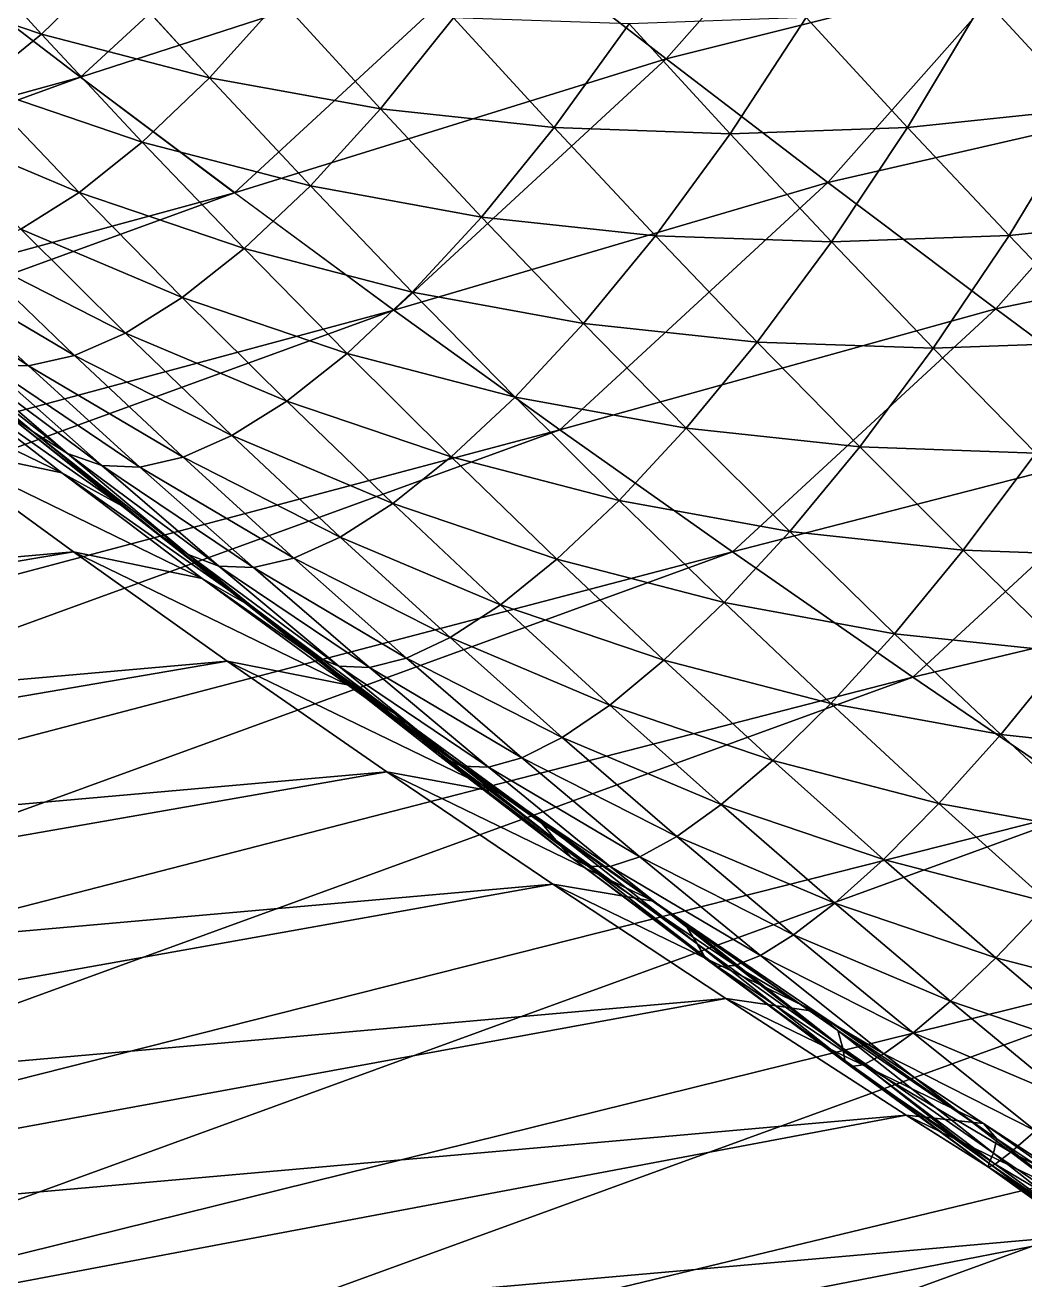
# Model space of a CAD drawing. Extents: x -232 to 179, y -162 to 161.
# Drawn here: x -55.43 to -19.84, y -111.15 to -66.49 of the extents above; entities that cross this region are included whole.
import ezdxf

# ---------------------------------------------------------------- set-up
doc = ezdxf.new("R2010")
doc.units = 0
doc.header["$MEASUREMENT"] = 0

msp = doc.modelspace()

# ---------------------------------------------------------------- linework, layer by layer
for points in [[(-58.724968, -64.30587, -562.2271), (-43.490345, -59.15490699999999, -555.7131), (-53.447872, -68.348434, -555.5182), (-53.447773, -68.34833499999999, -555.51807)], [(-38.14884, -63.37978399999999, -548.9182), (-53.447872, -68.348434, -555.5182), (-43.490345, -59.15490699999999, -555.7131), (-43.490246, -59.154808, -555.71295)], [(-38.14884, -63.37978399999999, -548.9182), (-25.85941, -60.05999, -541.3501), (-32.610516, -67.6874, -542.02563), (-32.610416, -67.6873, -542.0255)], [(-20.214905, -64.581085, -534.35547), (-32.610516, -67.6874, -542.02563), (-25.85941, -60.05999, -541.3501), (-25.85931, -60.05989, -541.35)], [(-58.39954399999999, -62.908005, -727.21454), (-60.70680600000001, -64.82324, -716.2802), (-54.843105, -66.815155, -720.68494), (-54.843006, -66.81505600000001, -720.6848)], [(-54.843105, -66.815155, -720.68494), (-52.427902, -64.457245, -731.4227), (-58.39954399999999, -62.908005, -727.21454), (-58.39944499999999, -62.907906, -727.2144)], [(-20.214905, -64.581085, -534.35547), (-8.826385499999999, -62.53571700000001, -526.42346), (-14.348602, -69.21670999999999, -527.2320599999999), (-14.348502, -69.21661, -527.23193)], [(-53.447872, -68.348434, -555.5182), (-38.14884, -63.37978399999999, -548.9182), (-47.977264, -72.4541, -548.7258), (-47.977165, -72.454, -548.7257)], [(-32.610516, -67.6874, -542.02563), (-47.977264, -72.4541, -548.7258), (-38.14884, -63.37978399999999, -548.9182), (-38.148743, -63.379684, -548.9181)], [(-53.447872, -68.348434, -555.5182), (-120.71172, -86.86426999999999, -540.9289), (-58.724968, -64.30587, -562.2271), (-58.72487, -64.30577, -562.227)], [(-52.427902, -64.457245, -731.4227), (-54.843105, -66.815155, -720.68494), (-48.86226, -68.36678, -724.8996), (-48.86216, -68.36668399999999, -724.8995)], [(-48.86226, -68.36678, -724.8996), (-46.348854, -65.563866, -735.434), (-52.427902, -64.457245, -731.4227), (-52.427803, -64.457146, -731.4226)], [(-32.610516, -67.6874, -542.02563), (-20.214905, -64.581085, -534.35547), (-26.859299, -72.08791, -535.0203), (-26.8592, -72.087814, -535.0202)], [(-14.348602, -69.21670999999999, -527.2320599999999), (-26.859299, -72.08791, -535.0203), (-20.214905, -64.581085, -534.35547), (-20.214806, -64.580986, -534.35535)], [(-17.668419, -69.46772, -742.8314), (-14.928993, -64.457756, -752.21265), (-21.282104, -65.55649, -749.3269), (-21.282005, -65.55639000000001, -749.3268)], [(-57.12334, -68.666084, -709.7478), (-54.843105, -66.815155, -720.68494), (-60.70680600000001, -64.82324, -716.2802), (-60.70670699999999, -64.82314000000001, -716.2801)], [(-46.348854, -65.563866, -735.434), (-48.86226, -68.36678, -724.8996), (-42.77383, -69.47511, -728.91705), (-42.77373, -69.47501, -728.91693)], [(-42.77383, -69.47511, -728.91705), (-40.176342, -66.22634000000001, -739.23987), (-46.348854, -65.563866, -735.434), (-46.348755, -65.56376999999999, -735.4339)], [(-24.018585, -70.1326, -739.696), (-21.282104, -65.55649, -749.3269), (-27.622496, -66.220345, -746.1963), (-27.622396, -66.22024499999999, -746.19617)], [(-21.282104, -65.55649, -749.3269), (-24.018585, -70.1326, -739.696), (-17.668419, -69.46772, -742.8314), (-17.66832, -69.46762, -742.8313)], [(-40.176342, -66.22634000000001, -739.23987), (-42.77383, -69.47511, -728.91705), (-36.591797, -70.13861, -732.72876), (-36.591698, -70.13851, -732.72864)], [(-36.591797, -70.13861, -732.72876), (-33.92769000000001, -66.44466, -742.83057), (-40.176342, -66.22634000000001, -739.23987), (-40.176243, -66.22624, -739.23975)], [(-33.92769000000001, -66.44466, -742.83057), (-36.591797, -70.13861, -732.72876), (-30.333506, -70.35726, -736.3251), (-30.333406, -70.35716, -736.32495)], [(-30.333506, -70.35726, -736.3251), (-27.622496, -66.220345, -746.1963), (-33.92769000000001, -66.44466, -742.83057), (-33.92759, -66.44456, -742.8304400000001)], [(-27.622496, -66.220345, -746.1963), (-30.333506, -70.35726, -736.3251), (-24.018585, -70.1326, -739.696), (-24.018486, -70.1325, -739.6958599999999)], [(-54.843105, -66.815155, -720.68494), (-57.12334, -68.666084, -709.7478), (-51.255142, -70.659515, -714.15594), (-51.255043, -70.65942, -714.1558)], [(-51.255142, -70.659515, -714.15594), (-48.86226, -68.36678, -724.8996), (-54.843105, -66.815155, -720.68494), (-54.843006, -66.81505600000001, -720.6848)], [(-47.977264, -72.4541, -548.7258), (-32.610516, -67.6874, -542.02563), (-42.2981, -76.63171, -541.83606), (-42.298, -76.63161, -541.83594)], [(-26.859299, -72.08791, -535.0203), (-42.2981, -76.63171, -541.83606), (-32.610516, -67.6874, -542.02563), (-32.610416, -67.6873, -542.0255)], [(-120.71172, -86.86426999999999, -540.9289), (-53.447872, -68.348434, -555.5182), (-114.70889, -90.642715, -534.4693), (-114.70879, -90.64262, -534.4692)], [(-47.977264, -72.4541, -548.7258), (-114.70889, -90.642715, -534.4693), (-53.447872, -68.348434, -555.5182), (-53.447773, -68.34833499999999, -555.51807)], [(-57.12334, -68.666084, -709.7478), (-59.24730699999999, -70.02275, -698.61755), (-53.4996, -72.4524, -703.21155), (-53.4995, -72.4523, -703.2114)], [(-53.4996, -72.4524, -703.21155), (-51.255142, -70.659515, -714.15594), (-57.12334, -68.666084, -709.7478), (-57.12324, -68.66598499999999, -709.7477)], [(-48.86226, -68.36678, -724.8996), (-51.255142, -70.659515, -714.15594), (-45.26969, -72.21234, -718.3738), (-45.269592, -72.21224000000001, -718.37366)], [(-45.26969, -72.21234, -718.3738), (-42.77383, -69.47511, -728.91705), (-48.86226, -68.36678, -724.8996), (-48.86216, -68.36668399999999, -724.8995)], [(-26.859299, -72.08791, -535.0203), (-14.348602, -69.21670999999999, -527.2320599999999), (-20.877174, -76.5927, -527.8854), (-20.877075, -76.5926, -527.88525)], [(-8.240631, -73.98024000000001, -519.9612400000001), (-20.877174, -76.5927, -527.8854), (-14.348602, -69.21670999999999, -527.2320599999999), (-14.348502, -69.21661, -527.23193)], [(-42.77383, -69.47511, -728.91705), (-45.26969, -72.21234, -718.3738), (-39.17658, -73.321526, -722.3944), (-39.17648, -73.32143, -722.3943)], [(-39.17658, -73.321526, -722.3944), (-36.591797, -70.13861, -732.72876), (-42.77383, -69.47511, -728.91705), (-42.77373, -69.47501, -728.91693)], [(-20.40692, -73.9795, -733.1816), (-17.668419, -69.46772, -742.8314), (-24.018585, -70.1326, -739.696), (-24.018486, -70.1325, -739.6958599999999)], [(-17.668419, -69.46772, -742.8314), (-20.40692, -73.9795, -733.1816), (-14.051868, -73.31413, -736.3194), (-14.051768, -73.31403, -736.3193)], [(-55.57445500000001, -73.75903000000001, -692.073), (-53.4996, -72.4524, -703.21155), (-59.24730699999999, -70.02275, -698.61755), (-59.24720799999999, -70.02265, -698.61743)], [(-36.591797, -70.13861, -732.72876), (-39.17658, -73.321526, -722.3944), (-32.98979600000001, -73.98553000000001, -726.20905), (-32.989697, -73.98543000000001, -726.2089)], [(-32.98979600000001, -73.98553000000001, -726.20905), (-30.333506, -70.35726, -736.3251), (-36.591797, -70.13861, -732.72876), (-36.591698, -70.13851, -732.72864)], [(-30.333506, -70.35726, -736.3251), (-32.98979600000001, -73.98553000000001, -726.20905), (-26.726694, -74.20435, -729.8081), (-26.726595, -74.204254, -729.808)], [(-26.726694, -74.20435, -729.8081), (-24.018585, -70.1326, -739.696), (-30.333506, -70.35726, -736.3251), (-30.333406, -70.35716, -736.32495)], [(-24.018585, -70.1326, -739.696), (-26.726694, -74.20435, -729.8081), (-20.40692, -73.9795, -733.1816), (-20.40682, -73.9794, -733.18146)], [(-51.255142, -70.659515, -714.15594), (-53.4996, -72.4524, -703.21155), (-47.6314, -74.44583, -707.6197), (-47.6313, -74.44573000000001, -707.6195700000001)], [(-47.6314, -74.44583, -707.6197), (-45.26969, -72.21234, -718.3738), (-51.255142, -70.659515, -714.15594), (-51.255043, -70.65942, -714.1558)], [(-45.26969, -72.21234, -718.3738), (-47.6314, -74.44583, -707.6197), (-41.64595, -75.99866, -711.8375), (-41.64585, -75.99856, -711.8374)], [(-41.64595, -75.99866, -711.8375), (-39.17658, -73.321526, -722.3944), (-45.26969, -72.21234, -718.3738), (-45.269592, -72.21224000000001, -718.37366)], [(-42.2981, -76.63171, -541.83606), (-26.859299, -72.08791, -535.0203), (-36.393745, -80.89081999999999, -534.83374), (-36.393646, -80.890724, -534.8336)], [(-20.877174, -76.5927, -527.8854), (-36.393745, -80.89081999999999, -534.83374), (-26.859299, -72.08791, -535.0203), (-26.8592, -72.087814, -535.0202)], [(-114.70889, -90.642715, -534.4693), (-47.977264, -72.4541, -548.7258), (-108.4439, -94.459305, -527.9499), (-108.4438, -94.45920600000001, -527.9497700000001)], [(-42.2981, -76.63171, -541.83606), (-108.4439, -94.459305, -527.9499), (-47.977264, -72.4541, -548.7258), (-47.977165, -72.454, -548.7257)], [(-53.4996, -72.4524, -703.21155), (-55.57445500000001, -73.75903000000001, -692.073), (-49.83117, -76.186806, -696.66345), (-49.83107, -76.18670999999999, -696.6633)], [(-49.83117, -76.186806, -696.66345), (-47.6314, -74.44583, -707.6197), (-53.4996, -72.4524, -703.21155), (-53.4995, -72.4523, -703.2114)], [(-39.17658, -73.321526, -722.3944), (-41.64595, -75.99866, -711.8375), (-35.552837, -77.10784, -715.85815), (-35.55274, -77.10774, -715.85803)], [(-35.552837, -77.10784, -715.85815), (-32.98979600000001, -73.98553000000001, -726.20905), (-39.17658, -73.321526, -722.3944), (-39.17648, -73.32143, -722.3943)], [(-16.783175, -77.765816, -726.6453), (-14.051868, -73.31413, -736.3194), (-20.40692, -73.9795, -733.1816), (-20.40682, -73.9794, -733.18146)], [(-55.57445500000001, -73.75903000000001, -692.073), (-57.468086, -74.59634399999999, -680.74347), (-51.847942, -77.44969, -685.5122), (-51.847843, -77.44959, -685.5121)], [(-51.847942, -77.44969, -685.5122), (-49.83117, -76.186806, -696.66345), (-55.57445500000001, -73.75903000000001, -692.073), (-55.57435600000001, -73.758934, -692.0729)], [(-32.98979600000001, -73.98553000000001, -726.20905), (-35.552837, -77.10784, -715.85815), (-29.366053, -77.77184, -719.6728), (-29.365953, -77.77174000000001, -719.67267)], [(-29.366053, -77.77184, -719.6728), (-26.726694, -74.20435, -729.8081), (-32.98979600000001, -73.98553000000001, -726.20905), (-32.989697, -73.98543000000001, -726.2089)], [(-23.10295, -77.99067, -723.27185), (-20.40692, -73.9795, -733.1816), (-26.726694, -74.20435, -729.8081), (-26.726595, -74.204254, -729.808)], [(-20.40692, -73.9795, -733.1816), (-23.10295, -77.99067, -723.27185), (-16.783175, -77.765816, -726.6453), (-16.783075, -77.76572, -726.6452)], [(-20.877174, -76.5927, -527.8854), (-8.240631, -73.98024000000001, -519.9612400000001), (-14.643723, -81.21446, -520.602), (-14.643622, -81.21436, -520.60187)], [(-47.6314, -74.44583, -707.6197), (-49.83117, -76.186806, -696.66345), (-43.96747, -78.17872, -701.0682400000001), (-43.96737, -78.17862, -701.0681)], [(-43.96747, -78.17872, -701.0682400000001), (-41.64595, -75.99866, -711.8375), (-47.6314, -74.44583, -707.6197), (-47.6313, -74.44573000000001, -707.6195700000001)], [(-26.726694, -74.20435, -729.8081), (-29.366053, -77.77184, -719.6728), (-23.10295, -77.99067, -723.27185), (-23.10285, -77.99056999999999, -723.2717)], [(-56.76023000000001, -78.565186, -650.8907), (-55.29984, -78.61581, -662.6332), (-60.741985, -74.947525, -657.4911), (-60.741886, -74.94742600000001, -657.4909700000001)], [(-59.18268199999999, -74.98451999999999, -669.22046), (-60.741985, -74.947525, -657.4911), (-55.29984, -78.61581, -662.6332), (-55.29974, -78.61570999999999, -662.63306)], [(-57.468086, -74.59634399999999, -680.74347), (-59.18268199999999, -74.98451999999999, -669.22046), (-53.670162, -78.2523, -674.1695599999999), (-53.670063, -78.2522, -674.16943)], [(-55.29984, -78.61581, -662.6332), (-53.670162, -78.2523, -674.1695599999999), (-59.18268199999999, -74.98451999999999, -669.22046), (-59.18258299999999, -74.98442, -669.2203400000001)], [(-53.670162, -78.2523, -674.1695599999999), (-51.847942, -77.44969, -685.5122), (-57.468086, -74.59634399999999, -680.74347), (-57.467987, -74.596245, -680.74335)], [(-56.613018, -79.927925, -607.2494), (-55.13758000000001, -80.9707, -619.966), (-61.110847, -76.269646, -613.9312), (-61.11075, -76.26955, -613.9311)], [(-59.4731, -77.34749599999999, -626.63605), (-61.110847, -76.269646, -613.9312), (-55.13758000000001, -80.9707, -619.966), (-55.13748, -80.97060400000001, -619.9659)], [(-49.83117, -76.186806, -696.66345), (-51.847942, -77.44969, -685.5122), (-46.1135, -79.87373000000001, -690.09564), (-46.1134, -79.873634, -690.0955)], [(-46.1135, -79.87373000000001, -690.09564), (-43.96747, -78.17872, -701.0682400000001), (-49.83117, -76.186806, -696.66345), (-49.83107, -76.18670999999999, -696.6633)], [(-41.64595, -75.99866, -711.8375), (-43.96747, -78.17872, -701.0682400000001), (-37.986618, -79.73035, -705.2828400000001), (-37.98652, -79.73025, -705.2827)], [(-37.986618, -79.73035, -705.2828400000001), (-35.552837, -77.10784, -715.85815), (-41.64595, -75.99866, -711.8375), (-41.64585, -75.99856, -711.8374)], [(-108.4439, -94.459305, -527.9499), (-42.2981, -76.63171, -541.83606), (-101.89844, -98.32163, -521.3577), (-101.89834, -98.32153000000001, -521.3576)], [(-36.393745, -80.89081999999999, -534.83374), (-101.89844, -98.32163, -521.3577), (-42.2981, -76.63171, -541.83606), (-42.298, -76.63161, -541.83594)], [(-36.393745, -80.89081999999999, -534.83374), (-20.877174, -76.5927, -527.8854), (-30.245422, -85.242165, -527.702), (-30.245323, -85.242065, -527.7019)], [(-14.643723, -81.21446, -520.602), (-30.245422, -85.242165, -527.702), (-20.877174, -76.5927, -527.8854), (-20.877075, -76.5926, -527.88525)], [(-35.552837, -77.10784, -715.85815), (-37.986618, -79.73035, -705.2828400000001), (-31.898191, -80.83868000000001, -709.30035), (-31.898092, -80.83858000000001, -709.3002299999999)], [(-31.898191, -80.83868000000001, -709.30035), (-29.366053, -77.77184, -719.6728), (-35.552837, -77.10784, -715.85815), (-35.55274, -77.10774, -715.85803)], [(-58.982986, -81.39990999999999, -571.9863), (-54.11489, -82.43172, -587.05664), (-64.0827, -77.594536, -578.72833), (-64.0826, -77.59444, -578.7282)], [(-58.951252, -78.702896, -593.80896), (-64.0827, -77.594536, -578.72833), (-54.11489, -82.43172, -587.05664), (-54.11479, -82.43162, -587.0565)], [(-55.13758000000001, -80.9707, -619.966), (-53.91605999999999, -81.73326999999999, -632.2575), (-59.4731, -77.34749599999999, -626.63605), (-59.473, -77.3474, -626.6359)], [(-58.110023, -78.1301, -638.9125), (-59.4731, -77.34749599999999, -626.63605), (-53.91605999999999, -81.73326999999999, -632.2575), (-53.915962, -81.73317, -632.2574)], [(-51.847942, -77.44969, -685.5122), (-53.670162, -78.2523, -674.1695599999999), (-48.06307, -81.09903, -678.92725), (-48.06297, -81.09893000000001, -678.9271)], [(-48.06307, -81.09903, -678.92725), (-46.1135, -79.87373000000001, -690.09564), (-51.847942, -77.44969, -685.5122), (-51.847843, -77.44959, -685.5121)], [(-53.91605999999999, -81.73326999999999, -632.2575), (-52.69074200000001, -82.162094, -644.25256), (-58.110023, -78.1301, -638.9125), (-58.109924, -78.13, -638.91235)], [(-56.76023000000001, -78.565186, -650.8907), (-58.110023, -78.1301, -638.9125), (-52.69074200000001, -82.162094, -644.25256), (-52.69064300000001, -82.16199499999999, -644.2524400000001)], [(-29.366053, -77.77184, -719.6728), (-31.898191, -80.83868000000001, -709.30035), (-25.716158, -81.502174, -713.1120599999999), (-25.716059, -81.502075, -713.11194)], [(-25.716158, -81.502174, -713.1120599999999), (-23.10295, -77.99067, -723.27185), (-29.366053, -77.77184, -719.6728), (-29.365953, -77.77174000000001, -719.67267)], [(-23.10295, -77.99067, -723.27185), (-25.716158, -81.502174, -713.1120599999999), (-19.457867, -81.720825, -716.7084), (-19.457767, -81.720726, -716.70825)], [(-19.457867, -81.720825, -716.7084), (-16.783175, -77.765816, -726.6453), (-23.10295, -77.99067, -723.27185), (-23.10285, -77.99056999999999, -723.2717)], [(-52.69074200000001, -82.162094, -644.25256), (-51.33943, -82.21908, -656.0127), (-56.76023000000001, -78.565186, -650.8907), (-56.76013, -78.56509, -650.8905599999999)], [(-55.29984, -78.61581, -662.6332), (-56.76023000000001, -78.565186, -650.8907), (-51.33943, -82.21908, -656.0127), (-51.339333, -82.21898, -656.0126)], [(-53.670162, -78.2523, -674.1695599999999), (-55.29984, -78.61581, -662.6332), (-49.80447, -81.87340999999999, -667.5669), (-49.80437, -81.87331400000001, -667.5668)], [(-49.80447, -81.87340999999999, -667.5669), (-48.06307, -81.09903, -678.92725), (-53.670162, -78.2523, -674.1695599999999), (-53.670063, -78.2522, -674.16943)], [(-43.96747, -78.17872, -701.0682400000001), (-46.1135, -79.87373000000001, -690.09564), (-40.258835, -81.86256999999999, -694.4936), (-40.258736, -81.86247, -694.49347)], [(-40.258835, -81.86256999999999, -694.4936), (-37.986618, -79.73035, -705.2828400000001), (-43.96747, -78.17872, -701.0682400000001), (-43.96737, -78.17862, -701.0681)], [(-54.11489, -82.43172, -587.05664), (-51.983463, -83.59566, -600.5062), (-58.951252, -78.702896, -593.80896), (-58.95115300000001, -78.7028, -593.80884)], [(-56.613018, -79.927925, -607.2494), (-58.951252, -78.702896, -593.80896), (-51.983463, -83.59566, -600.5062), (-51.983364, -83.59555999999999, -600.5061)], [(-51.33943, -82.21908, -656.0127), (-49.80447, -81.87340999999999, -667.5669), (-55.29984, -78.61581, -662.6332), (-55.29974, -78.61570999999999, -662.63306)], [(-51.983463, -83.59566, -600.5062), (-50.684147, -84.59404, -613.2394), (-56.613018, -79.927925, -607.2494), (-56.61292, -79.927826, -607.24927)], [(-55.13758000000001, -80.9707, -619.966), (-56.613018, -79.927925, -607.2494), (-50.684147, -84.59404, -613.2394), (-50.684048, -84.59394, -613.23926)], [(-46.1135, -79.87373000000001, -690.09564), (-48.06307, -81.09903, -678.92725), (-42.341927, -83.51745, -683.5), (-42.341827, -83.51735, -683.4999)], [(-42.341927, -83.51745, -683.5), (-40.258835, -81.86256999999999, -694.4936), (-46.1135, -79.87373000000001, -690.09564), (-46.1134, -79.873634, -690.0955)], [(-37.986618, -79.73035, -705.2828400000001), (-40.258835, -81.86256999999999, -694.4936), (-34.287193, -83.41181, -698.7017), (-34.287094, -83.41171, -698.7016)], [(-34.287193, -83.41181, -698.7017), (-31.898191, -80.83868000000001, -709.30035), (-37.986618, -79.73035, -705.2828400000001), (-37.98652, -79.73025, -705.2827)], [(-31.898191, -80.83868000000001, -709.30035), (-34.287193, -83.41181, -698.7017), (-28.208149, -84.51843000000001, -702.7130000000001), (-28.20805, -84.51833, -702.7129)], [(-28.208149, -84.51843000000001, -702.7130000000001), (-25.716158, -81.502174, -713.1120599999999), (-31.898191, -80.83868000000001, -709.30035), (-31.898092, -80.83858000000001, -709.3002299999999)], [(-101.89844, -98.32163, -521.3577), (-36.393745, -80.89081999999999, -534.83374), (-95.05185, -102.237854, -514.6792), (-95.05175, -102.237755, -514.6791)], [(-30.245422, -85.242165, -527.702), (-95.05185, -102.237854, -514.6792), (-36.393745, -80.89081999999999, -534.83374), (-36.393646, -80.890724, -534.8336)], [(-50.684147, -84.59404, -613.2394), (-49.61667, -85.32796, -625.5509), (-55.13758000000001, -80.9707, -619.966), (-55.13748, -80.97060400000001, -619.9659)], [(-53.91605999999999, -81.73326999999999, -632.2575), (-55.13758000000001, -80.9707, -619.966), (-49.61667, -85.32796, -625.5509), (-49.61657, -85.32786, -625.5508)], [(-48.06307, -81.09903, -678.92725), (-49.80447, -81.87340999999999, -667.5669), (-44.214817, -84.71128, -672.30975), (-44.214718, -84.71118, -672.30963)], [(-44.214817, -84.71128, -672.30975), (-42.341927, -83.51745, -683.5), (-48.06307, -81.09903, -678.92725), (-48.06297, -81.09893000000001, -678.9271)], [(-30.245422, -85.242165, -527.702), (-14.643723, -81.21446, -520.602), (-23.831932, -89.69768499999999, -520.4221), (-23.831833, -89.697586, -520.422)], [(-8.136055, -85.96736, -513.1493), (-23.831932, -89.69768499999999, -520.4221), (-14.643723, -81.21446, -520.602), (-14.643622, -81.21436, -520.60187)], [(-58.982986, -81.39990999999999, -571.9863), (-114.70889, -90.642685, -534.4693), (-53.70286, -85.24233000000001, -565.1631), (-53.702763, -85.24223, -565.16296)], [(-53.70286, -85.24233000000001, -565.1631), (-49.1202, -86.18611, -580.2268), (-58.982986, -81.39990999999999, -571.9863), (-58.982887, -81.39981, -571.9862)], [(-54.11489, -82.43172, -587.05664), (-58.982986, -81.39990999999999, -571.9863), (-49.1202, -86.18611, -580.2268), (-49.120102, -86.18601, -580.2267)], [(-49.61667, -85.32796, -625.5509), (-48.52718400000001, -85.742645, -637.5677), (-53.91605999999999, -81.73326999999999, -632.2575), (-53.915962, -81.73317, -632.2574)], [(-52.69074200000001, -82.162094, -644.25256), (-53.91605999999999, -81.73326999999999, -632.2575), (-48.52718400000001, -85.742645, -637.5677), (-48.527084, -85.74254599999999, -637.56757)], [(-25.716158, -81.502174, -713.1120599999999), (-28.208149, -84.51843000000001, -702.7130000000001), (-22.03563, -85.18091, -706.51886), (-22.03553, -85.18081, -706.5187400000001)], [(-22.03563, -85.18091, -706.51886), (-19.457867, -81.720825, -716.7084), (-25.716158, -81.502174, -713.1120599999999), (-25.716059, -81.502075, -713.11194)], [(-19.457867, -81.720825, -716.7084), (-22.03563, -85.18091, -706.51886), (-15.786981, -85.39922, -710.1096), (-15.7868805, -85.399124, -710.1095)], [(-48.52718400000001, -85.742645, -637.5677), (-47.295692, -85.79862, -649.3502), (-52.69074200000001, -82.162094, -644.25256), (-52.69064300000001, -82.16199499999999, -644.2524400000001)], [(-51.33943, -82.21908, -656.0127), (-52.69074200000001, -82.162094, -644.25256), (-47.295692, -85.79862, -649.3502), (-47.295593, -85.79852, -649.3501)], [(-49.80447, -81.87340999999999, -667.5669), (-51.33943, -82.21908, -656.0127), (-45.86561, -85.46391, -660.92706), (-45.86551, -85.46381, -660.9269400000001)], [(-45.86561, -85.46391, -660.92706), (-44.214817, -84.71128, -672.30975), (-49.80447, -81.87340999999999, -667.5669), (-49.80437, -81.87331400000001, -667.5668)], [(-40.258835, -81.86256999999999, -694.4936), (-42.341927, -83.51745, -683.5), (-36.500843, -85.50166999999999, -687.88776), (-36.500744, -85.50157, -687.88763)], [(-36.500843, -85.50166999999999, -687.88776), (-34.287193, -83.41181, -698.7017), (-40.258835, -81.86256999999999, -694.4936), (-40.258736, -81.86247, -694.49347)], [(-49.1202, -86.18611, -580.2268), (-47.21289, -87.27828000000001, -593.6907), (-54.11489, -82.43172, -587.05664), (-54.11479, -82.43162, -587.0565)], [(-51.983463, -83.59566, -600.5062), (-54.11489, -82.43172, -587.05664), (-47.21289, -87.27828000000001, -593.6907), (-47.21279000000001, -87.27818, -593.69055)], [(-47.295692, -85.79862, -649.3502), (-45.86561, -85.46391, -660.92706), (-51.33943, -82.21908, -656.0127), (-51.339333, -82.21898, -656.0126)], [(-42.341927, -83.51745, -683.5), (-44.214817, -84.71128, -672.30975), (-38.511475, -87.12217, -676.8683), (-38.511375, -87.12207, -676.86816)], [(-38.511475, -87.12217, -676.8683), (-36.500843, -85.50166999999999, -687.88776), (-42.341927, -83.51745, -683.5), (-42.341827, -83.51735, -683.4999)], [(-34.287193, -83.41181, -698.7017), (-36.500843, -85.50166999999999, -687.88776), (-30.543056, -87.047325, -692.0862), (-30.542957, -87.047226, -692.08606)], [(-30.543056, -87.047325, -692.0862), (-28.208149, -84.51843000000001, -702.7130000000001), (-34.287193, -83.41181, -698.7017), (-34.287094, -83.41171, -698.7016)], [(-47.21289, -87.27828000000001, -593.6907), (-46.10445, -88.222534, -606.4458), (-51.983463, -83.59566, -600.5062), (-51.983364, -83.59555999999999, -600.5061)], [(-50.684147, -84.59404, -613.2394), (-51.983463, -83.59566, -600.5062), (-46.10445, -88.222534, -606.4458), (-46.10435, -88.222435, -606.4457)], [(-46.10445, -88.222534, -606.4458), (-45.204258, -88.918915, -618.7828), (-50.684147, -84.59404, -613.2394), (-50.684048, -84.59394, -613.23926)], [(-49.61667, -85.32796, -625.5509), (-50.684147, -84.59404, -613.2394), (-45.204258, -88.918915, -618.7828), (-45.20415999999999, -88.918816, -618.78265)], [(-44.214817, -84.71128, -672.30975), (-45.86561, -85.46391, -660.92706), (-40.297874, -88.29066, -665.6513), (-40.297775, -88.29056, -665.6512)], [(-40.297874, -88.29066, -665.6513), (-38.511475, -87.12217, -676.8683), (-44.214817, -84.71128, -672.30975), (-44.214718, -84.71118, -672.30963)], [(-28.208149, -84.51843000000001, -702.7130000000001), (-30.543056, -87.047325, -692.0862), (-24.478107, -88.15137, -696.08813), (-24.478008, -88.15127, -696.0880000000001)], [(-24.478107, -88.15137, -696.08813), (-22.03563, -85.18091, -706.51886), (-28.208149, -84.51843000000001, -702.7130000000001), (-28.20805, -84.51833, -702.7129)], [(-108.4439, -94.459274, -527.9499), (-53.70286, -85.24233000000001, -565.1631), (-114.70889, -90.642685, -534.4693), (-114.70879, -90.642586, -534.4692)], [(-53.70286, -85.24233000000001, -565.1631), (-108.4439, -94.459274, -527.9499), (-48.228935, -89.12894, -558.2457), (-48.228836, -89.12884, -558.2456)], [(-95.05185, -102.237854, -514.6792), (-30.245422, -85.242165, -527.702), (-87.88109, -106.2171, -507.89874), (-87.88099, -106.217, -507.89865)], [(-23.831932, -89.69768499999999, -520.4221), (-87.88109, -106.2171, -507.89874), (-30.245422, -85.242165, -527.702), (-30.245323, -85.242065, -527.7019)], [(-48.228935, -89.12894, -558.2457), (-43.95557, -89.9725, -573.3071), (-53.70286, -85.24233000000001, -565.1631), (-53.702763, -85.24223, -565.16296)], [(-49.1202, -86.18611, -580.2268), (-53.70286, -85.24233000000001, -565.1631), (-43.95557, -89.9725, -573.3071), (-43.95547, -89.972404, -573.307)], [(-22.03563, -85.18091, -706.51886), (-24.478107, -88.15137, -696.08813), (-18.319912, -88.81231, -699.88513), (-18.319813, -88.81221, -699.885)], [(-18.319912, -88.81231, -699.88513), (-15.786981, -85.39922, -710.1096), (-22.03563, -85.18091, -706.51886), (-22.03553, -85.18081, -706.5187400000001)], [(-45.204258, -88.918915, -618.7828), (-44.262825, -89.31126400000001, -630.8266), (-49.61667, -85.32796, -625.5509), (-49.61657, -85.32786, -625.5508)], [(-48.52718400000001, -85.742645, -637.5677), (-49.61667, -85.32796, -625.5509), (-44.262825, -89.31126400000001, -630.8266), (-44.262726, -89.311165, -630.8265)], [(-44.262825, -89.31126400000001, -630.8266), (-43.1624, -89.35878000000001, -642.6367), (-48.52718400000001, -85.742645, -637.5677), (-48.527084, -85.74254599999999, -637.56757)], [(-47.295692, -85.79862, -649.3502), (-48.52718400000001, -85.742645, -637.5677), (-43.1624, -89.35878000000001, -642.6367), (-43.1623, -89.35868, -642.6366)], [(-45.86561, -85.46391, -660.92706), (-47.295692, -85.79862, -649.3502), (-41.847885, -89.02804, -654.2412), (-41.847786, -89.02794, -654.2411)], [(-41.847885, -89.02804, -654.2412), (-40.297874, -88.29066, -665.6513), (-45.86561, -85.46391, -660.92706), (-45.86551, -85.46381, -660.9269400000001)], [(-36.500843, -85.50166999999999, -687.88776), (-38.511475, -87.12217, -676.8683), (-32.688572, -89.10022, -681.24243), (-32.68847299999999, -89.10011999999999, -681.2423)], [(-32.688572, -89.10022, -681.24243), (-30.543056, -87.047325, -692.0862), (-36.500843, -85.50166999999999, -687.88776), (-36.500744, -85.50157, -687.88763)], [(-43.95557, -89.9725, -573.3071), (-42.290924, -90.98161, -586.79095), (-49.1202, -86.18611, -580.2268), (-49.120102, -86.18601, -580.2267)], [(-47.21289, -87.27828000000001, -593.6907), (-49.1202, -86.18611, -580.2268), (-42.290924, -90.98161, -586.79095), (-42.290825, -90.981514, -586.79083)], [(-43.1624, -89.35878000000001, -642.6367), (-41.847885, -89.02804, -654.2412), (-47.295692, -85.79862, -649.3502), (-47.295593, -85.79852, -649.3501)], [(-23.831932, -89.69768499999999, -520.4221), (-8.136055, -85.96736, -513.1493), (-17.129402, -94.27069, -512.9732700000001), (-17.129303, -94.27059, -512.9731400000001)], [(-30.543056, -87.047325, -692.0862), (-32.688572, -89.10022, -681.24243), (-26.749329, -90.64106, -685.42773), (-26.74923, -90.64095999999999, -685.4276)], [(-26.749329, -90.64106, -685.42773), (-24.478107, -88.15137, -696.08813), (-30.543056, -87.047325, -692.0862), (-30.542957, -87.047226, -692.08606)], [(-42.290924, -90.98161, -586.79095), (-41.389374, -91.86148, -599.5742), (-47.21289, -87.27828000000001, -593.6907), (-47.21279000000001, -87.27818, -593.69055)], [(-46.10445, -88.222534, -606.4458), (-47.21289, -87.27828000000001, -593.6907), (-41.389374, -91.86148, -599.5742), (-41.389275, -91.86138000000001, -599.5741)], [(-38.511475, -87.12217, -676.8683), (-40.297874, -88.29066, -665.6513), (-34.61689000000001, -90.69209000000001, -670.19196), (-34.61679, -90.69199, -670.19183)], [(-34.61689000000001, -90.69209000000001, -670.19196), (-32.688572, -89.10022, -681.24243), (-38.511475, -87.12217, -676.8683), (-38.511375, -87.12207, -676.86816)], [(-41.389374, -91.86148, -599.5742), (-40.670635, -92.51105, -611.9426), (-46.10445, -88.222534, -606.4458), (-46.10435, -88.222435, -606.4457)], [(-45.204258, -88.918915, -618.7828), (-46.10445, -88.222534, -606.4458), (-40.670635, -92.51105, -611.9426), (-40.670536, -92.51095, -611.9425)], [(-40.297874, -88.29066, -665.6513), (-41.847885, -89.02804, -654.2412), (-36.30661, -91.84135400000001, -658.94305), (-36.30651, -91.841255, -658.9429299999999)], [(-36.30661, -91.84135400000001, -658.94305), (-34.61689000000001, -90.69209000000001, -670.19196), (-40.297874, -88.29066, -665.6513), (-40.297775, -88.29056, -665.6512)], [(-24.478107, -88.15137, -696.08813), (-26.749329, -90.64106, -685.42773), (-20.70325, -91.74168399999999, -689.4173), (-20.703152, -91.741585, -689.4172)], [(-20.70325, -91.74168399999999, -689.4173), (-18.319912, -88.81231, -699.88513), (-24.478107, -88.15137, -696.08813), (-24.478008, -88.15127, -696.0880000000001)], [(-18.319912, -88.81231, -699.88513), (-20.70325, -91.74168399999999, -689.4173), (-14.564222, -92.400566, -693.2025), (-14.564122, -92.40047, -693.2024)], [(-101.89844, -98.3216, -521.3577), (-48.228935, -89.12894, -558.2457), (-108.4439, -94.459274, -527.9499), (-108.4438, -94.459175, -527.9497700000001)], [(-48.228935, -89.12894, -558.2457), (-101.89844, -98.3216, -521.3577), (-42.54618499999999, -93.06764, -551.2195), (-42.546085, -93.06754000000001, -551.2193599999999)], [(-42.54618499999999, -93.06764, -551.2195), (-38.608025, -93.797775, -566.2841), (-48.228935, -89.12894, -558.2457), (-48.228836, -89.12884, -558.2456)], [(-43.95557, -89.9725, -573.3071), (-48.228935, -89.12894, -558.2457), (-38.608025, -93.797775, -566.2841), (-38.607925, -93.797676, -566.284)], [(-40.670635, -92.51105, -611.9426), (-39.89021, -92.87263, -624.0192), (-45.204258, -88.918915, -618.7828), (-45.20415999999999, -88.918816, -618.78265)], [(-44.262825, -89.31126400000001, -630.8266), (-45.204258, -88.918915, -618.7828), (-39.89021, -92.87263, -624.0192), (-39.89011, -92.87253, -624.0191)], [(-39.89021, -92.87263, -624.0192), (-38.932915, -92.903885, -635.8627), (-44.262825, -89.31126400000001, -630.8266), (-44.262726, -89.311165, -630.8265)], [(-43.1624, -89.35878000000001, -642.6367), (-44.262825, -89.31126400000001, -630.8266), (-38.932915, -92.903885, -635.8627), (-38.932816, -92.903786, -635.86255)], [(-41.847885, -89.02804, -654.2412), (-43.1624, -89.35878000000001, -642.6367), (-37.745155, -92.57007, -647.5003), (-37.745056, -92.56997, -647.5002)], [(-37.745155, -92.57007, -647.5003), (-36.30661, -91.84135400000001, -658.94305), (-41.847885, -89.02804, -654.2412), (-41.847786, -89.02794, -654.2411)], [(-32.688572, -89.10022, -681.24243), (-34.61689000000001, -90.69209000000001, -670.19196), (-28.816824, -92.662384, -674.54895), (-28.816725, -92.662285, -674.5488)], [(-28.816824, -92.662384, -674.54895), (-26.749329, -90.64106, -685.42773), (-32.688572, -89.10022, -681.24243), (-32.68847299999999, -89.10011999999999, -681.2423)], [(-87.88109, -106.2171, -507.89874), (-23.831932, -89.69768499999999, -520.4221), (-80.35984, -110.269485, -500.9995), (-80.35974, -110.26939, -500.99942)], [(-17.129402, -94.27069, -512.9732700000001), (-80.35984, -110.269485, -500.9995), (-23.831932, -89.69768499999999, -520.4221), (-23.831833, -89.697586, -520.422)], [(-38.932915, -92.903885, -635.8627), (-37.745155, -92.57007, -647.5003), (-43.1624, -89.35878000000001, -642.6367), (-43.1623, -89.35868, -642.6366)], [(-38.608025, -93.797775, -566.2841), (-37.20624, -94.71185, -579.79443), (-43.95557, -89.9725, -573.3071), (-43.95547, -89.972404, -573.307)], [(-42.290924, -90.98161, -586.79095), (-43.95557, -89.9725, -573.3071), (-37.20624, -94.71185, -579.79443), (-37.206142, -94.711754, -579.7943)], [(-26.749329, -90.64106, -685.42773), (-28.816824, -92.662384, -674.54895), (-22.900866, -94.1972, -678.7178299999999), (-22.900766, -94.1971, -678.7177)], [(-22.900866, -94.1972, -678.7178299999999), (-20.70325, -91.74168399999999, -689.4173), (-26.749329, -90.64106, -685.42773), (-26.74923, -90.64095999999999, -685.4276)], [(-37.20624, -94.71185, -579.79443), (-36.52877, -95.516525, -592.61255), (-42.290924, -90.98161, -586.79095), (-42.290825, -90.981514, -586.79083)], [(-41.389374, -91.86148, -599.5742), (-42.290924, -90.98161, -586.79095), (-36.52877, -95.516525, -592.61255), (-36.52867, -95.516426, -592.6124)], [(-34.61689000000001, -90.69209000000001, -670.19196), (-36.30661, -91.84135400000001, -658.94305), (-30.65263, -94.23138, -663.4621599999999), (-30.65253, -94.23128, -663.46204)], [(-30.65263, -94.23138, -663.4621599999999), (-28.816824, -92.662384, -674.54895), (-34.61689000000001, -90.69209000000001, -670.19196), (-34.61679, -90.69199, -670.19183)], [(-36.52877, -95.516525, -592.61255), (-36.006874, -96.1095, -605.0191), (-41.389374, -91.86148, -599.5742), (-41.389275, -91.86138000000001, -599.5741)], [(-40.670635, -92.51105, -611.9426), (-41.389374, -91.86148, -599.5742), (-36.006874, -96.1095, -605.0191), (-36.006775, -96.1094, -605.019)], [(-36.30661, -91.84135400000001, -658.94305), (-37.745155, -92.57007, -647.5003), (-32.23497, -95.36761, -652.1757), (-32.23487, -95.36751, -652.1756)], [(-32.23497, -95.36761, -652.1757), (-30.65263, -94.23138, -663.4621599999999), (-36.30661, -91.84135400000001, -658.94305), (-36.30651, -91.841255, -658.9429299999999)], [(-20.70325, -91.74168399999999, -689.4173), (-22.900866, -94.1972, -678.7178299999999), (-16.878496, -95.29349, -682.6918), (-16.878397, -95.29339, -682.69165)], [(-16.878496, -95.29349, -682.6918), (-14.564222, -92.400566, -693.2025), (-20.70325, -91.74168399999999, -689.4173), (-20.703152, -91.741585, -689.4172)], [(-36.006874, -96.1095, -605.0191), (-35.40127, -96.4315, -617.135), (-40.670635, -92.51105, -611.9426), (-40.670536, -92.51095, -611.9425)], [(-39.89021, -92.87263, -624.0192), (-40.670635, -92.51105, -611.9426), (-35.40127, -96.4315, -617.135), (-35.401173, -96.431404, -617.1349)], [(-35.40127, -96.4315, -617.135), (-34.59990999999999, -96.43854499999999, -629.0179), (-39.89021, -92.87263, -624.0192), (-39.89011, -92.87253, -624.0191)], [(-38.932915, -92.903885, -635.8627), (-39.89021, -92.87263, -624.0192), (-34.59990999999999, -96.43854499999999, -629.0179), (-34.59981, -96.438446, -629.01776)], [(-37.745155, -92.57007, -647.5003), (-38.932915, -92.903885, -635.8627), (-33.550888, -96.09431500000001, -640.69464), (-33.55079, -96.094215, -640.6945)], [(-33.550888, -96.09431500000001, -640.69464), (-32.23497, -95.36761, -652.1757), (-37.745155, -92.57007, -647.5003), (-37.745056, -92.56997, -647.5002)], [(-28.816824, -92.662384, -674.54895), (-30.65263, -94.23138, -663.4621599999999), (-24.880123, -96.192314, -667.7984), (-24.880024, -96.192215, -667.7983)], [(-24.880123, -96.192314, -667.7984), (-22.900866, -94.1972, -678.7178299999999), (-28.816824, -92.662384, -674.54895), (-28.816725, -92.662285, -674.5488)], [(-95.05185, -102.23782, -514.6791400000001), (-42.54618499999999, -93.06764, -551.2195), (-101.89844, -98.3216, -521.3577), (-101.89834, -98.3215, -521.3576)], [(-42.54618499999999, -93.06764, -551.2195), (-95.05185, -102.23782, -514.6791400000001), (-36.6379, -97.06692, -544.06885), (-36.637802, -97.06681999999999, -544.0687)], [(-36.6379, -97.06692, -544.06885), (-33.06312, -97.669586, -559.14276), (-42.54618499999999, -93.06764, -551.2195), (-42.546085, -93.06754000000001, -551.2193599999999)], [(-38.608025, -93.797775, -566.2841), (-42.54618499999999, -93.06764, -551.2195), (-33.06312, -97.669586, -559.14276), (-33.063023, -97.66949, -559.14264)], [(-34.59990999999999, -96.43854499999999, -629.0179), (-33.550888, -96.09431500000001, -640.69464), (-38.932915, -92.903885, -635.8627), (-38.932816, -92.903786, -635.86255)], [(-33.06312, -97.669586, -559.14276), (-31.946213, -98.47568000000001, -572.6873), (-38.608025, -93.797775, -566.2841), (-38.607925, -93.797676, -566.284)], [(-37.20624, -94.71185, -579.79443), (-38.608025, -93.797775, -566.2841), (-31.946213, -98.47568000000001, -572.6873), (-31.946114, -98.47558000000001, -572.6872)], [(-30.65263, -94.23138, -663.4621599999999), (-32.23497, -95.36761, -652.1757), (-26.612707, -97.74421, -656.66943), (-26.612608, -97.74410999999999, -656.6693)], [(-26.612707, -97.74421, -656.66943), (-24.880123, -96.192314, -667.7984), (-30.65263, -94.23138, -663.4621599999999), (-30.65253, -94.23128, -663.46204)], [(-22.900866, -94.1972, -678.7178299999999), (-24.880123, -96.192314, -667.7984), (-18.992275, -97.719826, -671.9475), (-18.992176, -97.71973, -671.9474)], [(-18.992275, -97.719826, -671.9475), (-16.878496, -95.29349, -682.6918), (-22.900866, -94.1972, -678.7178299999999), (-22.900766, -94.1971, -678.7177)], [(-80.35984, -110.269485, -500.9995), (-17.129402, -94.27069, -512.9732700000001), (-72.45857, -114.40624, -493.96252), (-72.45846999999999, -114.40614, -493.96243)], [(-10.110657, -98.97624, -505.3319), (-72.45857, -114.40624, -493.96252), (-17.129402, -94.27069, -512.9732700000001), (-17.129303, -94.27059, -512.9731400000001)], [(-31.946213, -98.47568000000001, -572.6873), (-31.511547, -99.19367, -585.54785), (-37.20624, -94.71185, -579.79443), (-37.206142, -94.711754, -579.7943)], [(-36.52877, -95.516525, -592.61255), (-37.20624, -94.71185, -579.79443), (-31.511547, -99.19367, -585.54785), (-31.511448, -99.19357, -585.5477)], [(-31.511547, -99.19367, -585.54785), (-31.202988, -99.71978, -598), (-36.52877, -95.516525, -592.61255), (-36.52867, -95.516426, -592.6124)], [(-36.006874, -96.1095, -605.0191), (-36.52877, -95.516525, -592.61255), (-31.202988, -99.71978, -598), (-31.202888, -99.71968000000001, -597.9999)], [(-32.23497, -95.36761, -652.1757), (-33.550888, -96.09431500000001, -640.69464), (-28.076527, -98.87366, -645.33966), (-28.076427, -98.87356, -645.33954)], [(-28.076527, -98.87366, -645.33966), (-26.612707, -97.74421, -656.66943), (-32.23497, -95.36761, -652.1757), (-32.23487, -95.36751, -652.1756)], [(-31.202988, -99.71978, -598), (-30.78724, -99.99295, -610.1625), (-36.006874, -96.1095, -605.0191), (-36.006775, -96.1094, -605.019)], [(-35.40127, -96.4315, -617.135), (-36.006874, -96.1095, -605.0191), (-30.78724, -99.99295, -610.1625), (-30.78714, -99.99285, -610.16235)], [(-30.78724, -99.99295, -610.1625), (-30.15546, -99.96744, -622.0916), (-35.40127, -96.4315, -617.135), (-35.401173, -96.431404, -617.1349)], [(-34.59990999999999, -96.43854499999999, -629.0179), (-35.40127, -96.4315, -617.135), (-30.15546, -99.96744, -622.0916), (-30.155361, -99.96734000000001, -622.0915)], [(-33.550888, -96.09431500000001, -640.69464), (-34.59990999999999, -96.43854499999999, -629.0179), (-29.257877, -99.605255, -633.81396), (-29.257778, -99.60515600000001, -633.81384)], [(-30.15546, -99.96744, -622.0916), (-29.257877, -99.605255, -633.81396), (-34.59990999999999, -96.43854499999999, -629.0179), (-34.59981, -96.438446, -629.01776)], [(-29.257877, -99.605255, -633.81396), (-28.076527, -98.87366, -645.33966), (-33.550888, -96.09431500000001, -640.69464), (-33.55079, -96.094215, -640.6945)], [(-24.880123, -96.192314, -667.7984), (-26.612707, -97.74421, -656.66943), (-20.872583, -99.69415, -660.9814), (-20.872484, -99.69405, -660.9812599999999)], [(-20.872583, -99.69415, -660.9814), (-18.992275, -97.719826, -671.9475), (-24.880123, -96.192314, -667.7984), (-24.880024, -96.192215, -667.7983)], [(-87.88109, -106.21708, -507.89874), (-36.6379, -97.06692, -544.06885), (-95.05185, -102.23782, -514.6791400000001), (-95.05175, -102.237724, -514.679)], [(-36.6379, -97.06692, -544.06885), (-87.88109, -106.21708, -507.89874), (-30.485321, -101.13631, -536.7761), (-30.485222, -101.13621, -536.776)], [(-30.485321, -101.13631, -536.7761), (-27.304749, -101.596115, -551.8668), (-36.6379, -97.06692, -544.06885), (-36.637802, -97.06681999999999, -544.0687)], [(-33.06312, -97.669586, -559.14276), (-36.6379, -97.06692, -544.06885), (-27.304749, -101.596115, -551.8668), (-27.30465, -101.596016, -551.8667)], [(-27.304749, -101.596115, -551.8668), (-26.496769, -102.28046, -565.45416), (-33.06312, -97.669586, -559.14276), (-33.063023, -97.66949, -559.14264)], [(-31.946213, -98.47568000000001, -572.6873), (-33.06312, -97.669586, -559.14276), (-26.496769, -102.28046, -565.45416), (-26.49667, -102.28036, -565.4540400000001)], [(-26.612707, -97.74421, -656.66943), (-28.076527, -98.87366, -645.33966), (-22.490814, -101.23482, -649.8042), (-22.490715, -101.23472, -649.8041)], [(-22.490814, -101.23482, -649.8042), (-20.872583, -99.69415, -660.9814), (-26.612707, -97.74421, -656.66943), (-26.612608, -97.74410999999999, -656.6693)], [(-18.992275, -97.719826, -671.9475), (-20.872583, -99.69415, -660.9814), (-15.017767, -101.21309, -665.10724), (-15.017667, -101.21299, -665.1071)], [(-26.496769, -102.28046, -565.45416), (-26.325378, -102.89938, -578.3661), (-31.946213, -98.47568000000001, -572.6873), (-31.946114, -98.47558000000001, -572.6872)], [(-31.511547, -99.19367, -585.54785), (-31.946213, -98.47568000000001, -572.6873), (-26.325378, -102.89938, -578.3661), (-26.32528, -102.899284, -578.3659700000001)], [(-72.45857, -114.40624, -493.96252), (-10.110657, -98.97624, -505.3319), (-64.14348000000001, -118.640015, -486.76657), (-64.14338000000001, -118.639915, -486.76648)], [(-2.7446976, -103.83141, -497.47128), (-64.14348000000001, -118.640015, -486.76657), (-10.110657, -98.97624, -505.3319), (-10.110557, -98.97614, -505.33182)], [(-28.076527, -98.87366, -645.33966), (-29.257877, -99.605255, -633.81396), (-23.824203, -102.363945, -638.42444), (-23.824104, -102.363846, -638.4243)], [(-23.824203, -102.363945, -638.42444), (-22.490814, -101.23482, -649.8042), (-28.076527, -98.87366, -645.33966), (-28.076427, -98.87356, -645.33954)], [(-26.325378, -102.89938, -578.3661), (-26.248112, -103.34772, -590.87225), (-31.511547, -99.19367, -585.54785), (-31.511448, -99.19357, -585.5477)], [(-31.202988, -99.71978, -598), (-31.511547, -99.19367, -585.54785), (-26.248112, -103.34772, -590.87225), (-26.248013, -103.34762, -590.87213)], [(-26.248112, -103.34772, -590.87225), (-26.038353, -103.56232, -603.0892299999999), (-31.202988, -99.71978, -598), (-31.202888, -99.71968000000001, -597.9999)], [(-30.78724, -99.99295, -610.1625), (-31.202988, -99.71978, -598), (-26.038353, -103.56232, -603.0892299999999), (-26.038254, -103.56222, -603.0891)], [(-30.15546, -99.96744, -622.0916), (-30.78724, -99.99295, -610.1625), (-25.590958, -103.49551, -615.07227), (-25.590858, -103.49541, -615.07214)], [(-26.038353, -103.56232, -603.0892299999999), (-25.590958, -103.49551, -615.07227), (-30.78724, -99.99295, -610.1625), (-30.78714, -99.99285, -610.16235)], [(-29.257877, -99.605255, -633.81396), (-30.15546, -99.96744, -622.0916), (-24.858353, -103.10753, -626.84735), (-24.858253, -103.10743, -626.8472)], [(-25.590958, -103.49551, -615.07227), (-24.858353, -103.10753, -626.84735), (-30.15546, -99.96744, -622.0916), (-30.155361, -99.96734000000001, -622.0915)], [(-24.858353, -103.10753, -626.84735), (-23.824203, -102.363945, -638.42444), (-29.257877, -99.605255, -633.81396), (-29.257778, -99.60515600000001, -633.81384)], [(-20.872583, -99.69415, -660.9814), (-22.490814, -101.23482, -649.8042), (-16.788002, -103.172066, -654.0881), (-16.787903, -103.17197, -654.08795)], [(-16.788002, -103.172066, -654.0881), (-15.017767, -101.21309, -665.10724), (-20.872583, -99.69415, -660.9814), (-20.872484, -99.69405, -660.9812599999999)], [(-80.35984, -110.26946, -500.9995), (-30.485321, -101.13631, -536.7761), (-87.88109, -106.21708, -507.89874), (-87.88099, -106.21698, -507.89865)], [(-30.485321, -101.13631, -536.7761), (-80.35984, -110.26946, -500.9995), (-24.067207, -105.28634, -529.3219), (-24.067108, -105.28624, -529.3218)], [(-24.067207, -105.28634, -529.3219), (-21.314857, -105.58655, -544.43823), (-30.485321, -101.13631, -536.7761), (-30.485222, -101.13621, -536.776)], [(-27.304749, -101.596115, -551.8668), (-30.485321, -101.13631, -536.7761), (-21.314857, -105.58655, -544.43823), (-21.314758, -105.58645, -544.4381)], [(-22.490814, -101.23482, -649.8042), (-23.824203, -102.363945, -638.42444), (-18.279999, -104.707565, -642.85583), (-18.2799, -104.707466, -642.8557)], [(-18.279999, -104.707565, -642.85583), (-16.788002, -103.172066, -654.0881), (-22.490814, -101.23482, -649.8042), (-22.490715, -101.23472, -649.8041)], [(-21.314857, -105.58655, -544.43823), (-20.842194, -106.134094, -558.0785), (-27.304749, -101.596115, -551.8668), (-27.30465, -101.596016, -551.8667)], [(-26.496769, -102.28046, -565.45416), (-27.304749, -101.596115, -551.8668), (-20.842194, -106.134094, -558.0785), (-20.842094, -106.133995, -558.0783700000001)], [(-20.842194, -106.134094, -558.0785), (-20.956448, -106.64078, -571.05164), (-26.496769, -102.28046, -565.45416), (-26.49667, -102.28036, -565.4540400000001)], [(-26.325378, -102.89938, -578.3661), (-26.496769, -102.28046, -565.45416), (-20.956448, -106.64078, -571.05164), (-20.956348, -106.64068, -571.0515)], [(-23.824203, -102.363945, -638.42444), (-24.858353, -103.10753, -626.84735), (-19.470364, -105.84302, -631.41907), (-19.470264, -105.84292, -631.41895)], [(-19.470364, -105.84302, -631.41907), (-18.279999, -104.707565, -642.85583), (-23.824203, -102.363945, -638.42444), (-23.824104, -102.363846, -638.4243)], [(-20.956448, -106.64078, -571.05164), (-21.130188, -106.99956, -583.62146), (-26.325378, -102.89938, -578.3661), (-26.32528, -102.899284, -578.3659700000001)], [(-26.248112, -103.34772, -590.87225), (-26.325378, -102.89938, -578.3661), (-21.130188, -106.99956, -583.62146), (-21.130089, -106.99946, -583.62134)], [(-24.858353, -103.10753, -626.84735), (-25.590958, -103.49551, -615.07227), (-20.343857, -106.60594, -619.78314), (-20.343758, -106.60584, -619.783)], [(-20.343857, -106.60594, -619.78314), (-19.470364, -105.84302, -631.41907), (-24.858353, -103.10753, -626.84735), (-24.858253, -103.10743, -626.8472)], [(-21.130188, -106.99956, -583.62146), (-21.143948, -107.14526, -595.9018599999999), (-26.248112, -103.34772, -590.87225), (-26.248013, -103.34762, -590.87213)], [(-26.038353, -103.56232, -603.0892299999999), (-26.248112, -103.34772, -590.87225), (-21.143948, -107.14526, -595.9018599999999), (-21.143848, -107.145164, -595.9017299999999)], [(-25.590958, -103.49551, -615.07227), (-26.038353, -103.56232, -603.0892299999999), (-20.89682, -107.02796, -607.9473), (-20.89672, -107.02786, -607.9472)], [(-21.143948, -107.14526, -595.9018599999999), (-20.89682, -107.02796, -607.9473), (-26.038353, -103.56232, -603.0892299999999), (-26.038254, -103.56222, -603.0891)], [(-20.89682, -107.02796, -607.9473), (-20.343857, -106.60594, -619.78314), (-25.590958, -103.49551, -615.07227), (-25.590858, -103.49541, -615.07214)], [(-64.14348000000001, -118.640015, -486.76657), (-2.7446976, -103.83141, -497.47128), (-55.37603000000001, -122.98515, -479.3875), (-55.37593, -122.985054, -479.38742)], [(5.003845, -108.855545, -489.3613), (-55.37603000000001, -122.98515, -479.3875), (-2.7446976, -103.83141, -497.47128), (-2.7445977, -103.831314, -497.4712)], [(-72.45857, -114.40622, -493.96252), (-24.067207, -105.28634, -529.3219), (-80.35984, -110.26946, -500.9995), (-80.35974, -110.26936, -500.99942)], [(-24.067207, -105.28634, -529.3219), (-72.45857, -114.40622, -493.96252), (-17.359695, -109.52877, -521.6843), (-17.359596, -109.52867, -521.6842)], [(-17.359695, -109.52877, -521.6843), (-15.072998, -109.651054, -536.8367), (-24.067207, -105.28634, -529.3219), (-24.067108, -105.28624, -529.3218)], [(-21.314857, -105.58655, -544.43823), (-24.067207, -105.28634, -529.3219), (-15.072998, -109.651054, -536.8367), (-15.072898, -109.650955, -536.83655)], [(-15.072998, -109.651054, -536.8367), (-14.964951, -110.04544, -550.5416), (-21.314857, -105.58655, -544.43823), (-21.314758, -105.58645, -544.4381)], [(-20.842194, -106.134094, -558.0785), (-21.314857, -105.58655, -544.43823), (-14.964951, -110.04544, -550.5416), (-14.96485, -110.04534, -550.5415)], [(-19.470364, -105.84302, -631.41907), (-20.343857, -106.60594, -619.78314), (-15.006733, -109.31561, -624.3117), (-15.006633, -109.31551, -624.3116)], [(-20.956448, -106.64078, -571.05164), (-20.842194, -106.134094, -558.0785), (-15.389465, -110.42548, -563.5874), (-15.389365, -110.425385, -563.5873)], [(-14.964951, -110.04544, -550.5416), (-15.389465, -110.42548, -563.5874), (-20.842194, -106.134094, -558.0785), (-20.842094, -106.133995, -558.0783700000001)], [(-21.130188, -106.99956, -583.62146), (-20.956448, -106.64078, -571.05164), (-15.835697, -110.68222, -576.2317), (-15.835597, -110.68212, -576.23157)], [(-15.389465, -110.42548, -563.5874), (-15.835697, -110.68222, -576.2317), (-20.956448, -106.64078, -571.05164), (-20.956348, -106.64068, -571.0515)], [(-20.343857, -106.60594, -619.78314), (-20.89682, -107.02796, -607.9473), (-15.705013, -110.10563, -612.6085), (-15.704913, -110.10553, -612.6084)], [(-15.705013, -110.10563, -612.6085), (-15.006733, -109.31561, -624.3117), (-20.343857, -106.60594, -619.78314), (-20.343758, -106.60584, -619.783)], [(-21.143948, -107.14526, -595.9018599999999), (-21.130188, -106.99956, -583.62146), (-16.092209, -110.74786, -588.5859), (-16.09211, -110.747765, -588.58575)], [(-20.89682, -107.02796, -607.9473), (-21.143948, -107.14526, -595.9018599999999), (-16.062618, -110.57033, -600.7030599999999), (-16.06252, -110.57023, -600.70294)], [(-16.092209, -110.74786, -588.5859), (-16.062618, -110.57033, -600.7030599999999), (-21.143948, -107.14526, -595.9018599999999), (-21.143848, -107.145164, -595.9017299999999)], [(-15.835697, -110.68222, -576.2317), (-16.092209, -110.74786, -588.5859), (-21.130188, -106.99956, -583.62146), (-21.130089, -106.99946, -583.62134)], [(-16.062618, -110.57033, -600.7030599999999), (-15.705013, -110.10563, -612.6085), (-20.89682, -107.02796, -607.9473), (-20.89672, -107.02786, -607.9472)], [(-55.37603000000001, -122.98515, -479.3875), (5.003845, -108.855545, -489.3613), (-46.112144, -127.457825, -471.7981599999999), (-46.112045, -127.457726, -471.79807)], [(13.175911, -114.07088, -480.96732), (-46.112144, -127.457825, -471.7981599999999), (5.003845, -108.855545, -489.3613), (5.0039454, -108.855446, -489.3612)], [(-64.14348000000001, -118.64, -486.76654), (-17.359695, -109.52877, -521.6843), (-72.45857, -114.40622, -493.96252), (-72.45846999999999, -114.40612, -493.96243)], [(-17.359695, -109.52877, -521.6843), (-64.14348000000001, -118.64, -486.76654), (-10.335564, -113.87682, -513.8388), (-10.335464, -113.876724, -513.8387)]]:
    msp.add_3dface(points)

doc.saveas('drawing.dxf')
